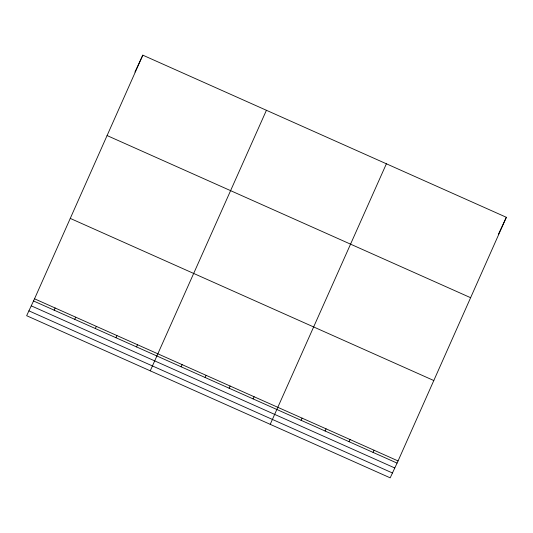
<?xml version="1.0" encoding="UTF-8"?>
<svg xmlns="http://www.w3.org/2000/svg" width="533" height="533" viewBox="0 0 533 533"><rect width="100%" height="100%" fill="white"/><g stroke="black" fill="none" stroke-linecap="round" stroke-linejoin="round"><path stroke-width="0.8" d="M34.532 298.806L142.817 55.159L506.35 217.291L398.064 460.945L390.183 477.841L26.65 315.709L34.532 298.806L398.064 460.945M266.42 110.284L150.253 370.835M386.385 163.791L270.218 424.341M134.936 72.055L142.817 55.159M54.126 310.153L55.132 307.994M74.727 319.34L75.733 317.182M95.327 328.528L96.333 326.369M115.927 337.715L116.934 335.557M136.521 346.903L137.534 344.744M181.12 366.797L182.126 364.632M205.112 377.497L206.118 375.332M229.103 388.197L230.109 386.039M253.095 398.897L254.108 396.739M301.085 420.297L302.091 418.139M325.077 430.997L326.083 428.838M349.068 441.704L350.081 439.538M373.067 452.404L374.073 450.245M498.468 234.194L506.35 217.291M107.08 135.562L470.619 297.7M70.263 218.403L433.802 380.535M33.526 300.965L397.058 463.104M31.254 305.829L394.786 467.967M28.915 310.846L392.455 472.978"/></g></svg>
